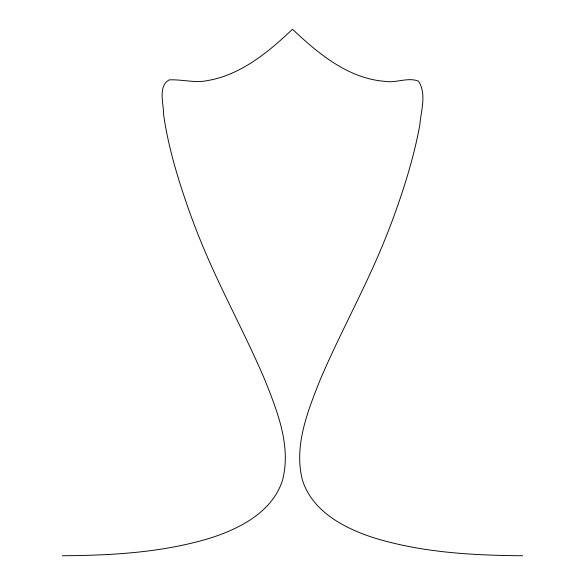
<?xml version="1.0" encoding="UTF-8"?>
<svg xmlns="http://www.w3.org/2000/svg" width="585" height="585" viewBox="0 0 585 585"><rect width="100%" height="100%" fill="white"/><g stroke="black" fill="none" stroke-linecap="round" stroke-linejoin="round"><path stroke-width="0.88" d="M62.324 555.75C112.064 555.399 162.542 552.613 210.41 538.039C240.084 528.54 272.595 511.831 282.599 480C291.301 445.836 277.327 411.299 264.873 379.936C247.44 338.971 226.168 299.776 208.282 259.016A760.544 760.544 0 0 1 190.235 213.913C178.783 181.738 168.575 148.868 163.646 114.989C163.8 104.408 157.599 86.317 169.175 79.874C182.147 79.246 195.178 83.355 208.18 80.467C241.495 74.5 268.639 51.882 292.5 29.25C318.138 53.506 348.177 78.522 384.879 81.337C396.016 83.297 407.782 76.971 418.414 81.103C426.896 93.724 420.966 110.667 419.854 124.678C414.341 155.135 405.2 184.816 394.765 213.913A760.544 760.544 0 0 1 376.718 259.016C358.832 299.776 337.56 338.971 320.127 379.936C307.673 411.299 293.699 445.836 302.401 480C312.405 511.831 344.916 528.54 374.59 538.039C422.458 552.613 472.936 555.399 522.676 555.75"/></g></svg>
